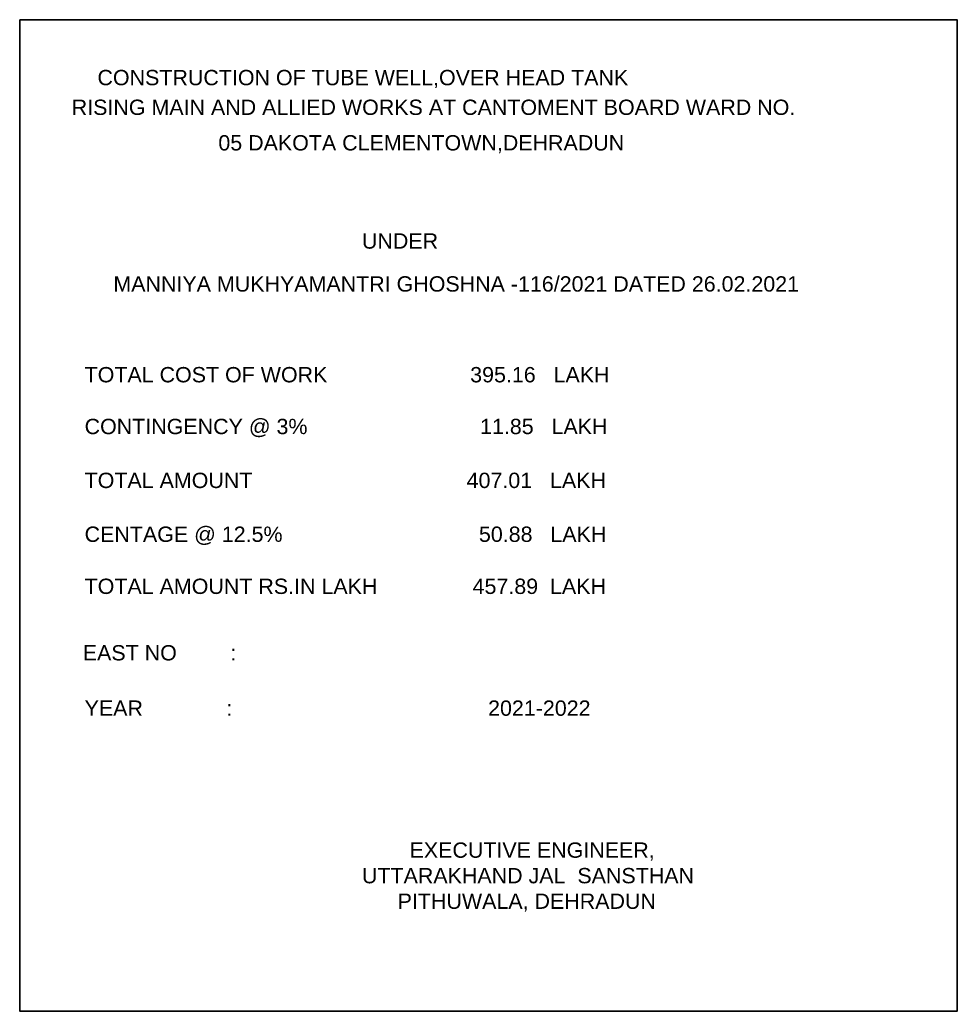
# Model space of a CAD drawing. Header units: millimetres. Extents: x 2042 to 8160, y 305 to 2908.
# Drawn here: x 5839 to 8160, y 305 to 2761 of the extents above; entities that cross this region are included whole.
import ezdxf

# ---------------------------------------------------------------- set-up
doc = ezdxf.new("R2010")
doc.units = ezdxf.units.MM
doc.styles.get("Standard").update_dxf_attribs({"font": 'arial.ttf'})

msp = doc.modelspace()

# ---------------------------------------------------------------- linework, layer by layer
msp.add_lwpolyline([(5839.5, 2761), (8159.6, 2761), (8159.6, 305.2), (5839.5, 305.2)], close=True)

# ---------------------------------------------------------------- texts
at = {"attachment_point": 1}
for s, insert, char_height in [('CONSTRUCTION OF TUBE WELL,OVER HEAD TANK', (6031.6, 2636.9), 37.958), ('RISING MAIN AND ALLIED WORKS AT CANTOMENT BOARD WARD NO.', (5967.9, 2563.3), 37.958), ('05 DAKOTA CLEMENTOWN,DEHRADUN', (6330.9, 2475.3), 37.958), ('UNDER', (6686.3, 2232.1), 37.96), ('MANNIYA MUKHYAMANTRI GHOSHNA -116/2021 DATED 26.02.2021', (6071, 2125.7), 37.958), ('TOTAL COST OF WORK                        395.16   LAKH', (5999.8, 1900.9), 37.958), ('CONTINGENCY @ 3%                             11.85   LAKH', (5999.8, 1772.6), 37.958), ('TOTAL AMOUNT                                    407.01   LAKH', (5999.8, 1639.1), 37.958), ('CENTAGE @ 12.5%                                 50.88   LAKH', (5999.8, 1505.7), 37.958), ('\\pt1366.4772;TOTAL AMOUNT RS.IN LAKH                457.89  LAKH', (5999.8, 1376.7), 37.958), ('EAST NO         :', (5995.3, 1212), 37.958), ('YEAR              :                                           2021-2022', (5999.8, 1074.9), 37.958), ('        EXECUTIVE ENGINEER,\\PUTTARAKHAND JAL  SANSTHAN\\P      PITHUWALA, DEHRADUN', (6686.3, 723.2), 37.958)]:
    msp.add_mtext_dynamic_manual_height_columns(s, width=2686.976, gutter_width=20.7, heights=[0], dxfattribs=dict(at, insert=insert, char_height=char_height))

doc.saveas('drawing.dxf')
